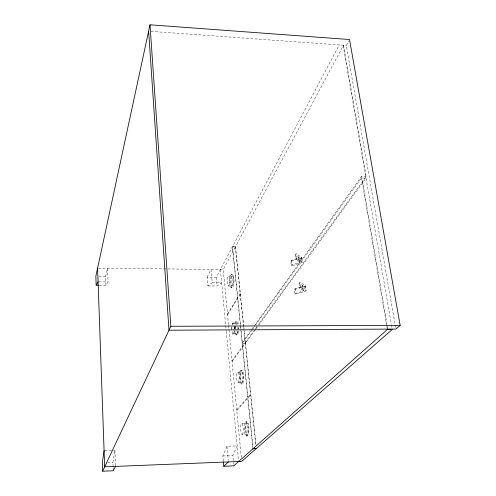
<?xml version="1.0" encoding="UTF-8"?>
<svg xmlns="http://www.w3.org/2000/svg" width="496" height="496" viewBox="0 0 496 496"><rect width="100%" height="100%" fill="white"/><g stroke="black" fill="none" stroke-linecap="round" stroke-linejoin="round"><path stroke-width="0.37" stroke-dasharray="2.48 1.86" d="M113.113 466.916L112.927 462.291L114.898 450.238L113.355 450.294M105.964 285.243L105.611 276.315L107.545 268.286L108.097 281.939L105.964 285.243L99.175 285.2M223.293 461.125L222.84 455.991L227.001 446.245L237.15 445.885L232.804 455.607L233.622 464.386M207.074 277.214L211.011 269.415L212.214 282.708L207.843 285.913L207.074 277.214L216.287 277.301L339.202 44.95M228.526 324.744L223.212 269.551L235.352 246.909L232.388 246.859L240.324 324.7M243.734 326.337L235.495 246.642L343.474 45.254L366.209 176.471L258.131 324.948M395.628 327.552L346.32 45.465L348.812 40.852M227.497 314.024L240.163 293.489M227.565 314.755L240.244 294.258M290.811 261.367L291.555 260.295L297.953 258.199A1.705 0.688 -7.8 0 0 298.722 257.108L295.343 254.832L296.112 253.723L301.171 257.145A1.463 0.589 -7.9 0 1 301.518 257.697A1.463 0.589 -7.9 0 1 300.396 258.23L290.811 261.367L291.406 266.011L301.022 262.892A1.469 0.583 -7.8 0 0 302.145 262.365A1.469 0.583 -7.8 0 0 301.804 261.814L296.738 258.435L296.112 253.723M291.406 266.011L292.156 264.945L298.573 262.861A1.705 0.682 -7.7 0 0 299.348 261.783L298.722 257.108M299.348 261.783L295.963 259.538L296.738 258.435M250.895 330.497L242.308 342.457L245.402 342.432L254.944 329.319M251.348 329.871L253.611 326.721M254.064 326.095L361.658 176.303L366.209 176.471M252.352 329.437L242.389 343.263L245.483 343.238L255.533 329.474M252.805 328.805L255.068 325.661M255.521 325.035L361.851 177.432M232.004 360.834L245.247 342.649M255.403 328.693L257.672 325.574M232.078 361.603L245.328 343.455M255.986 328.848L258.273 325.723M258.726 325.097L366.048 178.089L361.497 177.928L386.725 325.674M294.457 289.528L295.219 288.517L301.723 286.508A1.854 0.694 -7.5 0 0 302.517 285.479L299.113 283.371L299.906 282.323L304.997 285.498A1.488 0.552 -7.6 0 1 305.338 286.012A1.488 0.552 -7.6 0 1 304.197 286.521L294.457 289.528L295.07 294.295L304.842 291.313A1.488 0.546 -7.6 0 0 305.982 290.811A1.488 0.546 -7.6 0 0 305.641 290.296L300.545 287.165L299.906 282.323M295.07 294.295L295.839 293.291L302.362 291.301A1.86 0.682 -7.5 0 0 303.155 290.284L302.517 285.479M303.155 290.284L299.751 288.201L300.545 287.165M236.716 409.77L250.567 394.171M236.797 410.57L250.66 395.014M207.843 285.913L217.093 285.975L221.662 282.782L212.214 282.708M222.84 455.991L232.804 455.607M107.62 462.495L112.927 462.291M104.854 450.591L112.586 450.318M246.314 436.003A7.18 1.848 87.8 0 0 247.609 425.407A7.18 1.848 87.8 0 0 244.392 425.084A7.18 1.848 87.8 0 0 246.314 436.003L247.349 435.965A7.173 1.86 87.8 0 0 248.651 425.37A7.173 1.86 87.8 0 0 245.421 425.053A7.173 1.86 87.8 0 0 247.349 435.965M242.11 434.384A5.431 1.376 87.9 0 0 243.071 426.355A5.431 1.376 87.9 0 0 240.684 426.132A5.431 1.376 87.9 0 0 242.11 434.384L247.293 434.211A5.425 1.407 87.8 0 0 248.273 426.194A5.425 1.407 87.8 0 0 245.836 425.971A5.425 1.407 87.8 0 0 247.293 434.211M241.781 423.528L246.958 423.373M245.867 421.656L246.903 421.625M238.055 382.366L242.11 382.292M241.149 384.009L242.166 383.991M237.751 372.18L241.8 372.118M240.74 370.438L241.75 370.425M236.251 334.893L237.243 334.887M233.225 333.262L237.193 333.238M235.848 321.408L236.84 321.408M232.928 323.057L236.89 323.045M228.265 286L232.147 286.025M231.117 287.618L232.091 287.624M98.853 276.26L105.611 276.315M98.847 281.871L108.097 281.939M231.589 274.468A6.622 1.631 -89.5 0 1 232.655 284.94A6.622 1.631 -89.5 0 1 229.853 283.743A6.622 1.631 -89.5 0 1 231.589 274.468L232.562 274.474A6.615 1.643 -89.5 0 1 233.635 284.946A6.615 1.643 -89.5 0 1 230.82 283.749A6.615 1.643 -89.5 0 1 232.562 274.474M228.619 276.049A5.01 1.221 -89.5 0 1 229.412 283.979A5.01 1.221 -89.5 0 1 227.317 283.055A5.01 1.221 -89.5 0 1 228.619 276.049L232.5 276.086A5.003 1.24 -89.5 0 1 233.312 284.003A5.003 1.24 -89.5 0 1 231.179 283.08A5.003 1.24 -89.5 0 1 232.5 276.086M98.351 268.187L223.212 269.551M235.495 246.642L232.531 246.593L240.665 326.349M150.933 31.36L346.32 45.465M343.164 45.843L391.319 324.13M391.449 324.892L391.976 327.937M361.658 176.303L387.655 328.352M386.855 326.436L387.376 329.48M301.58 257.48L302.213 262.148M305.406 285.808L306.057 290.606M301.171 257.145L301.804 261.814M304.997 285.498L305.641 290.296M300.396 258.23L301.022 262.892M304.197 286.521L304.842 291.313M298.964 257.362L299.603 262.13M302.715 285.715L303.354 290.52M297.953 258.199L298.573 262.861M301.723 286.508L302.362 291.301M295.343 254.832L295.963 259.538M299.113 283.371L299.751 288.201M291.555 260.295L292.156 264.945M295.219 288.517L295.839 293.291M243.815 327.106L245.402 342.432M245.483 343.238L256.054 445.451M235.352 246.909L255.806 444.844M240.746 327.118L253.134 448.644M240.399 325.475L252.886 448.024M228.6 325.512L241.323 457.541M220.404 269.52L226.188 330.435M226.263 331.204L238.638 461.509M216.287 277.301L217.093 285.975M227.001 446.245L228.284 460.424M114.898 450.238L115.525 465.632M113.144 467.685L113.231 469.997M234.49 330.727A5.661 1.407 89.7 0 1 233.256 334.49A5.661 1.407 89.7 0 1 231.892 331.272M231.775 329.871A5.661 1.407 89.7 0 1 231.812 326.969M232.209 324.558A5.661 1.407 89.7 0 1 234.193 325.128M234.403 326.374A5.661 1.407 89.7 0 1 234.558 329.27M234.081 331.433A5.127 1.271 89.7 0 1 232.06 331.117M231.818 328.643A5.127 1.271 89.7 0 1 231.824 327.317M232.078 324.911A5.127 1.271 89.7 0 1 233.87 324.192M234.348 327.664A5.127 1.271 89.7 0 1 234.341 329.009M237.634 330.975A6.777 1.705 89.7 0 1 236.034 334.912A6.777 1.705 89.7 0 1 234.478 330.497M234.366 328.786A6.777 1.705 89.7 0 1 234.496 325.351M234.72 323.863A6.777 1.705 89.7 0 1 237.429 324.186M237.758 327.49A6.777 1.705 89.7 0 1 237.751 329.27M238.061 331.409A5.121 1.296 89.7 0 1 236.009 331.099M235.761 328.625A5.121 1.296 89.7 0 1 235.854 326.027M236.028 324.899A5.121 1.296 89.7 0 1 237.844 324.173M238.334 327.645A5.121 1.296 89.7 0 1 238.334 328.991M238.626 330.968A6.77 1.711 89.7 0 1 237.026 334.905A6.77 1.711 89.7 0 1 235.464 330.491M235.352 328.78A6.77 1.711 89.7 0 1 236.418 321.805A6.77 1.711 89.7 0 1 238.421 324.186M238.756 327.484A6.77 1.711 89.7 0 1 238.75 329.27M236.902 373.798A5.096 1.283 88.8 0 0 237.72 382.242A5.096 1.283 88.8 0 0 239.115 375.788A5.096 1.283 88.8 0 0 236.902 373.798M239.599 372.583A6.795 1.736 88.8 0 0 240.696 383.836A6.795 1.736 88.8 0 0 242.581 375.255A6.795 1.736 88.8 0 0 239.599 372.583M240.938 373.73A5.09 1.308 88.8 0 0 241.769 382.162A5.09 1.308 88.8 0 0 243.189 375.714A5.09 1.308 88.8 0 0 240.938 373.73M240.603 372.564A6.789 1.742 88.8 0 0 241.707 383.817A6.789 1.742 88.8 0 0 243.598 375.236A6.789 1.742 88.8 0 0 240.603 372.564"/><path stroke-width="0.74" d="M104.086 450.622L102.312 462.7L102.61 471.2L113.262 470.766L115.556 466.401M148.62 31.192L168.987 330.2L395.895 329.077L400.148 325.376L349.525 39.537L149.997 24.8L95.852 276.229L96.162 285.181L98.425 285.194M102.61 471.2L170.835 326.287L149.997 24.8M96.162 285.181L98.072 281.864M223.361 461.857L223.746 466.252L228.42 461.919M387.785 329.115L233.752 465.849L223.746 466.252M253.134 448.644L256.376 448.527L392.237 329.456L387.376 329.48M252.966 448.793L256.203 448.675L241.695 461.392L104.662 466.835L97.588 268.181M170.835 326.287L400.148 325.376"/></g></svg>
